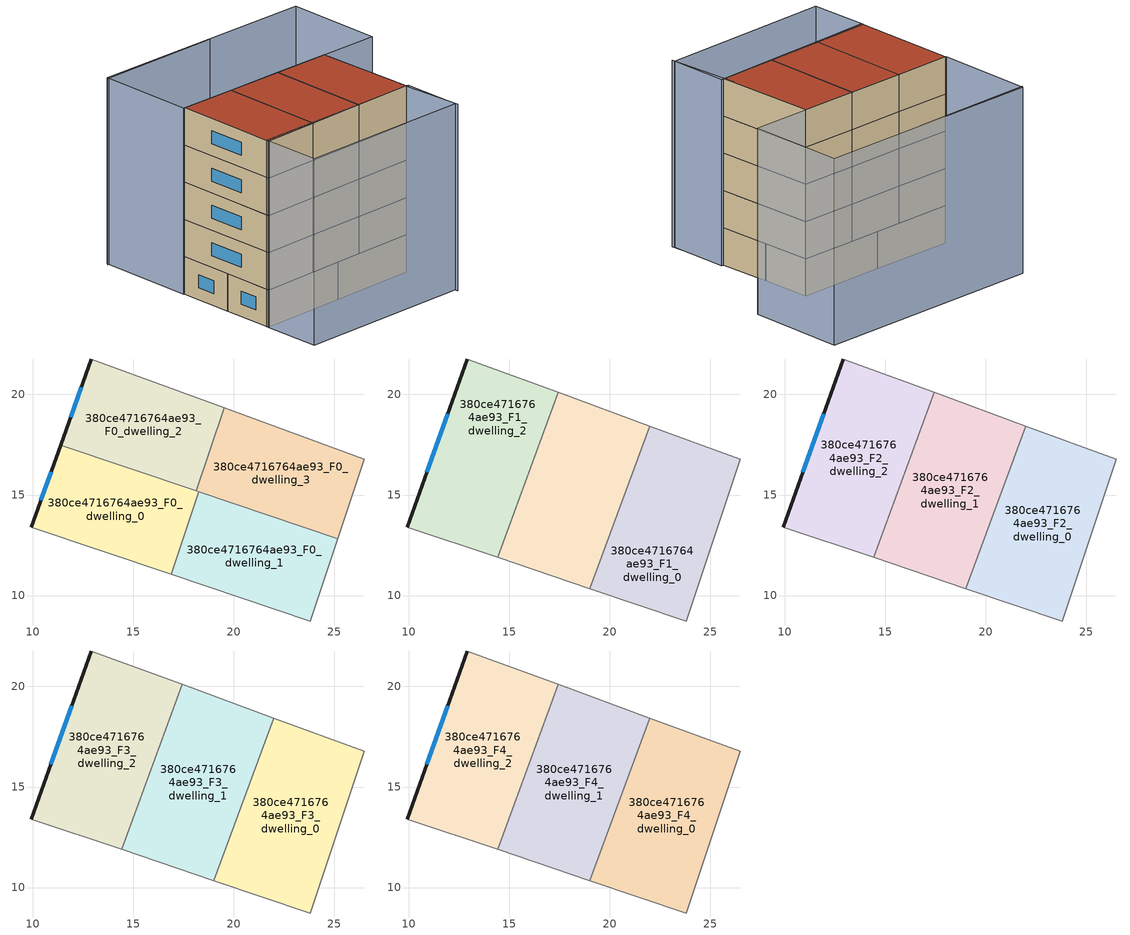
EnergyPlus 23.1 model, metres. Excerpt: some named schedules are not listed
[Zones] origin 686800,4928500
380ce4716764ae93_F0_dwelling_0
 floor ground (EU_floor_Construction): 18.27,15.16 16.89,11.07 9.95,13.41 11.4,17.48 z0
 wall outside (EU_wall_Construction): 11.4,17.48 9.95,13.41 z0:3
 wall adiabatic (EU_wall_Construction): 9.95,13.41 16.89,11.07 z0:3
 wall to 380ce4716764ae93_F0_dwelling_1 (EU_wall_Construction): 16.89,11.07 18.27,15.16 z0:3
 wall to 380ce4716764ae93_F0_dwelling_2 (EU_wall_Construction): 18.14,15.21 11.4,17.48 z0:3
 wall to 380ce4716764ae93_F0_dwelling_3 (EU_wall_Construction): 18.27,15.16 18.14,15.21 z0:3
 window (EU_Window_Construction): 10.93,16.15 10.42,14.73 z0.98:2.02
380ce4716764ae93_F0_dwelling_1
 floor ground (EU_floor_Construction): 25.17,12.84 23.81,8.74 16.89,11.07 18.27,15.16 z0
 wall adiabatic (EU_wall_Construction): 16.89,11.07 23.81,8.74 25.17,12.84 z0:3
 wall to 380ce4716764ae93_F0_dwelling_3 (EU_wall_Construction): 25.17,12.84 18.27,15.16 z0:3
380ce4716764ae93_F0_dwelling_2
 floor ground (EU_floor_Construction): 19.54,19.33 18.14,15.21 11.4,17.48 12.93,21.76 z0
 wall outside (EU_wall_Construction): 12.93,21.76 11.4,17.48 z0:3
 wall adiabatic (EU_wall_Construction): 19.54,19.33 12.93,21.76 z0:3
 wall to 380ce4716764ae93_F0_dwelling_3 (EU_wall_Construction): 18.14,15.21 19.54,19.33 z0:3
 window (EU_Window_Construction): 12.43,20.37 11.9,18.87 z0.98:2.02
380ce4716764ae93_F0_dwelling_3
 floor ground (EU_floor_Construction): 26.49,16.77 25.17,12.84 18.14,15.21 19.54,19.33 z0
 wall adiabatic (EU_wall_Construction): 25.17,12.84 26.49,16.77 19.54,19.33 z0:3
380ce4716764ae93_F1_dwelling_0
 floor to 380ce4716764ae93_F0_dwelling_1 (EU_floor_Construction): 25.17,12.84 23.81,8.74 19.02,10.35 20.51,14.41 z3
 floor to 380ce4716764ae93_F0_dwelling_3 (EU_floor_Construction): 26.49,16.77 25.17,12.84 20.51,14.41 21.99,18.43 z3
 wall adiabatic (EU_wall_Construction): 19.02,10.35 23.81,8.74 26.49,16.77 21.99,18.43 z3:6
 wall to 380ce4716764ae93_F1_dwelling_1 (EU_wall_Construction): 21.99,18.43 19.02,10.35 z3:6
380ce4716764ae93_F1_dwelling_1
 floor to 380ce4716764ae93_F0_dwelling_3 (EU_floor_Construction): 21.99,18.43 20.51,14.41 18.14,15.21 19.54,19.33 z3
 floor to 380ce4716764ae93_F0_dwelling_0 (EU_floor_Construction): 18.27,15.16 16.89,11.07 14.43,11.9 15.92,15.95 z3
 floor to 380ce4716764ae93_F0_dwelling_2 (EU_floor_Construction): 19.54,19.33 18.14,15.21 15.92,15.95 17.45,20.1 z3
 floor to 380ce4716764ae93_F0_dwelling_1 (EU_floor_Construction): 20.51,14.41 19.02,10.35 16.89,11.07 18.27,15.16 z3
 wall adiabatic (EU_wall_Construction): 14.43,11.9 19.02,10.35 / 21.99,18.43 17.45,20.1 z3:6
 wall to 380ce4716764ae93_F1_dwelling_2 (EU_wall_Construction): 17.45,20.1 14.43,11.9 z3:6
380ce4716764ae93_F1_dwelling_2
 floor to 380ce4716764ae93_F0_dwelling_2 (EU_floor_Construction): 17.45,20.1 15.92,15.95 11.4,17.48 12.93,21.76 z3
 floor to 380ce4716764ae93_F0_dwelling_0 (EU_floor_Construction): 15.92,15.95 14.43,11.9 9.95,13.41 11.4,17.48 z3
 wall outside (EU_wall_Construction): 12.93,21.76 9.95,13.41 z3:6
 wall adiabatic (EU_wall_Construction): 9.95,13.41 14.43,11.9 / 17.45,20.1 12.93,21.76 z3:6
 window (EU_Window_Construction): 11.96,19.05 10.92,16.12 z3.98:5.02
380ce4716764ae93_F2_dwelling_0
 floor to 380ce4716764ae93_F1_dwelling_0 (EU_floor_Construction): 26.49,16.77 23.81,8.74 19.02,10.35 21.99,18.43 z6
 wall adiabatic (EU_wall_Construction): 19.02,10.35 23.81,8.74 26.49,16.77 21.99,18.43 z6:9
 wall to 380ce4716764ae93_F2_dwelling_1 (EU_wall_Construction): 21.99,18.43 19.02,10.35 z6:9
380ce4716764ae93_F2_dwelling_1
 floor to 380ce4716764ae93_F1_dwelling_1 (EU_floor_Construction): 21.99,18.43 19.02,10.35 14.43,11.9 17.45,20.1 z6
 wall adiabatic (EU_wall_Construction): 14.43,11.9 19.02,10.35 / 21.99,18.43 17.45,20.1 z6:9
 wall to 380ce4716764ae93_F2_dwelling_2 (EU_wall_Construction): 17.45,20.1 14.43,11.9 z6:9
380ce4716764ae93_F2_dwelling_2
 floor to 380ce4716764ae93_F1_dwelling_2 (EU_floor_Construction): 17.45,20.1 14.43,11.9 9.95,13.41 12.93,21.76 z6
 wall outside (EU_wall_Construction): 12.93,21.76 9.95,13.41 z6:9
 wall adiabatic (EU_wall_Construction): 9.95,13.41 14.43,11.9 / 17.45,20.1 12.93,21.76 z6:9
 window (EU_Window_Construction): 11.96,19.05 10.92,16.12 z6.98:8.02
380ce4716764ae93_F3_dwelling_0
 floor to 380ce4716764ae93_F2_dwelling_0 (EU_floor_Construction): 26.49,16.77 23.81,8.74 19.02,10.35 21.99,18.43 z9
 wall adiabatic (EU_wall_Construction): 19.02,10.35 23.81,8.74 26.49,16.77 21.99,18.43 z9:12
 wall to 380ce4716764ae93_F3_dwelling_1 (EU_wall_Construction): 21.99,18.43 19.02,10.35 z9:12
380ce4716764ae93_F3_dwelling_1
 floor to 380ce4716764ae93_F2_dwelling_1 (EU_floor_Construction): 21.99,18.43 19.02,10.35 14.43,11.9 17.45,20.1 z9
 wall adiabatic (EU_wall_Construction): 14.43,11.9 19.02,10.35 / 21.99,18.43 17.45,20.1 z9:12
 wall to 380ce4716764ae93_F3_dwelling_2 (EU_wall_Construction): 17.45,20.1 14.43,11.9 z9:12
380ce4716764ae93_F3_dwelling_2
 floor to 380ce4716764ae93_F2_dwelling_2 (EU_floor_Construction): 17.45,20.1 14.43,11.9 9.95,13.41 12.93,21.76 z9
 wall outside (EU_wall_Construction): 12.93,21.76 9.95,13.41 z9:12
 wall adiabatic (EU_wall_Construction): 9.95,13.41 14.43,11.9 / 17.45,20.1 12.93,21.76 z9:12
 window (EU_Window_Construction): 11.96,19.05 10.92,16.12 z9.98:11.02
380ce4716764ae93_F4_dwelling_0
 floor to 380ce4716764ae93_F3_dwelling_0 (EU_floor_Construction): 26.49,16.77 23.81,8.74 19.02,10.35 21.99,18.43 z12
 wall adiabatic (EU_wall_Construction): 19.02,10.35 23.81,8.74 26.49,16.77 21.99,18.43 z12:15
 wall to 380ce4716764ae93_F4_dwelling_1 (EU_wall_Construction): 21.99,18.43 19.02,10.35 z12:15
 roof outside (EU_roof_Construction): 23.81,8.74 26.49,16.77 21.99,18.43 19.02,10.35 z15
380ce4716764ae93_F4_dwelling_1
 floor to 380ce4716764ae93_F3_dwelling_1 (EU_floor_Construction): 21.99,18.43 19.02,10.35 14.43,11.9 17.45,20.1 z12
 wall adiabatic (EU_wall_Construction): 14.43,11.9 19.02,10.35 / 21.99,18.43 17.45,20.1 z12:15
 wall to 380ce4716764ae93_F4_dwelling_2 (EU_wall_Construction): 17.45,20.1 14.43,11.9 z12:15
 roof outside (EU_roof_Construction): 19.02,10.35 21.99,18.43 17.45,20.1 14.43,11.9 z15
380ce4716764ae93_F4_dwelling_2
 floor to 380ce4716764ae93_F3_dwelling_2 (EU_floor_Construction): 17.45,20.1 14.43,11.9 9.95,13.41 12.93,21.76 z12
 wall outside (EU_wall_Construction): 12.93,21.76 9.95,13.41 z12:15
 wall adiabatic (EU_wall_Construction): 9.95,13.41 14.43,11.9 / 17.45,20.1 12.93,21.76 z12:15
 window (EU_Window_Construction): 11.96,19.05 10.92,16.12 z12.98:14.02
 roof outside (EU_roof_Construction): 14.43,11.9 17.45,20.1 12.93,21.76 9.95,13.41 z15
shading: 22.26,3.77 24.01,9.64 / 23.79,8.69 26.43,16.79 / 25.52,25.71 15.49,29.31 / 22.33,4 8.36,8.93 / 8.36,8.93 10.01,13.6 / 10.01,13.6 23.98,8.67 / 23.98,8.67 22.33,4 / 31.16,15.05 12.85,21.79 / 12.85,21.79 15.66,29.42 / 15.66,29.42 33.97,22.69 / 33.97,22.69 31.16,15.05 z0:15
[Building]
EU S2 Campaign: North Axis=0; Terrain=City; Solar Distribution=FullExterior
[Site:Location]
Bologna: Latitude=44.5; Longitude=11.25; Time Zone=1; Elevation=37
[SizingPeriod:WeatherFileDays]
AnnualSizingPeriod: Begin Month=1; Begin Day of Month=1; End Month=12; End Day of Month=31; Day of Week for Start Day=Monday; Use Weather File Daylight Saving Period=No; Use Weather File Rain and Snow Indicators=No
[MATERIAL]
EU_InternalMass_Material: Roughness=MediumRough; Thickness=0.1; Conductivity=1; Density=1800; Specific Heat=900; Thermal Absorptance=0.9; Solar Absorptance=0.7; Visible Absorptance=0.7
[MATERIAL:NOMASS] Roughness=MediumRough; Thermal Absorptance=0.9; Solar Absorptance=0.7; Visible Absorptance=0.7
Name | Thermal Resistance
EU_wall_NoMass | 0.905828
EU_roof_NoMass | 0.37593
EU_floor_NoMass | 0.67114
[WINDOWMATERIAL:SIMPLEGLAZINGSYSTEM]
EU_Window_SimpleGlazing: UFactor=4.52486; Solar Heat Gain Coefficient=0.85; Visible Transmittance=0.85
[CONSTRUCTION]
EU_wall_Construction: EU_wall_NoMass
EU_roof_Construction: EU_roof_NoMass
EU_floor_Construction: EU_floor_NoMass
EU_InternalMass_Construction: EU_InternalMass_Material
EU_Window_Construction: EU_Window_SimpleGlazing
[ZONE] Type=1; Multiplier=1; Ceiling Height=autocalculate; Floor Area=autocalculate; Part of Total Floor Area=Yes
Name | Volume
380ce4716764ae93_F0_dwelling_0 | 94.5593
380ce4716764ae93_F1_dwelling_0; 380ce4716764ae93_F2_dwelling_0; 380ce4716764ae93_F3_dwelling_0; 380ce4716764ae93_F4_dwelling_0 | 126.068
380ce4716764ae93_F0_dwelling_1 | 94.5557
380ce4716764ae93_F1_dwelling_1; 380ce4716764ae93_F2_dwelling_1; 380ce4716764ae93_F3_dwelling_1; 380ce4716764ae93_F4_dwelling_1 | 126.077
380ce4716764ae93_F0_dwelling_2 | 94.5542
380ce4716764ae93_F1_dwelling_2; 380ce4716764ae93_F2_dwelling_2; 380ce4716764ae93_F3_dwelling_2; 380ce4716764ae93_F4_dwelling_2 | 126.083
380ce4716764ae93_F0_dwelling_3 | 94.5535
[INTERNALMASS] Construction=EU_InternalMass_Construction
Name | Zone or ZoneList | Surface Area
380ce4716764ae93_F0_dwelling_0_EU_InternalMass | 380ce4716764ae93_F0_dwelling_0 | 31.5197
380ce4716764ae93_F0_dwelling_1_EU_InternalMass | 380ce4716764ae93_F0_dwelling_1 | 31.5182
380ce4716764ae93_F0_dwelling_2_EU_InternalMass | 380ce4716764ae93_F0_dwelling_2 | 31.5182
380ce4716764ae93_F0_dwelling_3_EU_InternalMass | 380ce4716764ae93_F0_dwelling_3 | 31.5177
380ce4716764ae93_F1_dwelling_0_EU_InternalMass | 380ce4716764ae93_F1_dwelling_0 | 42.0228
380ce4716764ae93_F1_dwelling_1_EU_InternalMass | 380ce4716764ae93_F1_dwelling_1 | 42.0254
380ce4716764ae93_F1_dwelling_2_EU_InternalMass | 380ce4716764ae93_F1_dwelling_2 | 42.0278
380ce4716764ae93_F2_dwelling_0_EU_InternalMass | 380ce4716764ae93_F2_dwelling_0 | 42.0228
380ce4716764ae93_F2_dwelling_1_EU_InternalMass | 380ce4716764ae93_F2_dwelling_1 | 42.0254
380ce4716764ae93_F2_dwelling_2_EU_InternalMass | 380ce4716764ae93_F2_dwelling_2 | 42.0278
380ce4716764ae93_F3_dwelling_0_EU_InternalMass | 380ce4716764ae93_F3_dwelling_0 | 42.0228
380ce4716764ae93_F3_dwelling_1_EU_InternalMass | 380ce4716764ae93_F3_dwelling_1 | 42.0254
380ce4716764ae93_F3_dwelling_2_EU_InternalMass | 380ce4716764ae93_F3_dwelling_2 | 42.0278
380ce4716764ae93_F4_dwelling_0_EU_InternalMass | 380ce4716764ae93_F4_dwelling_0 | 42.0228
380ce4716764ae93_F4_dwelling_1_EU_InternalMass | 380ce4716764ae93_F4_dwelling_1 | 42.0254
380ce4716764ae93_F4_dwelling_2_EU_InternalMass | 380ce4716764ae93_F4_dwelling_2 | 42.0278
[OTHEREQUIPMENT] Fuel Type=Electricity; Design Level Calculation Method=Watts/Area; Power per Zone Floor Area=1; Fraction Latent=0; Fraction Radiant=0; Fraction Lost=0; Carbon Dioxide Generation Rate=0; EndUse Subcategory=EU_Step8_InternalGains
Name | Zone or ZoneList or Space or SpaceList | Schedule
EU_Step8_InternalGain_380ce4716764ae93_F0_dwelling_0_f000 | 380ce4716764ae93_F0_dwelling_0 | EU_Step8_GainSchedule_380ce4716764ae93_F0_dwelling_0_f000
EU_Step8_InternalGain_380ce4716764ae93_F0_dwelling_1_f000 | 380ce4716764ae93_F0_dwelling_1 | EU_Step8_GainSchedule_380ce4716764ae93_F0_dwelling_1_f000
EU_Step8_InternalGain_380ce4716764ae93_F0_dwelling_2_f000 | 380ce4716764ae93_F0_dwelling_2 | EU_Step8_GainSchedule_380ce4716764ae93_F0_dwelling_2_f000
EU_Step8_InternalGain_380ce4716764ae93_F0_dwelling_3_f000 | 380ce4716764ae93_F0_dwelling_3 | EU_Step8_GainSchedule_380ce4716764ae93_F0_dwelling_3_f000
EU_Step8_InternalGain_380ce4716764ae93_F1_dwelling_0_f000 | 380ce4716764ae93_F1_dwelling_0 | EU_Step8_GainSchedule_380ce4716764ae93_F1_dwelling_0_f000
EU_Step8_InternalGain_380ce4716764ae93_F1_dwelling_1_f000 | 380ce4716764ae93_F1_dwelling_1 | EU_Step8_GainSchedule_380ce4716764ae93_F1_dwelling_1_f000
EU_Step8_InternalGain_380ce4716764ae93_F1_dwelling_2_f000 | 380ce4716764ae93_F1_dwelling_2 | EU_Step8_GainSchedule_380ce4716764ae93_F1_dwelling_2_f000
EU_Step8_InternalGain_380ce4716764ae93_F2_dwelling_0_f000 | 380ce4716764ae93_F2_dwelling_0 | EU_Step8_GainSchedule_380ce4716764ae93_F2_dwelling_0_f000
EU_Step8_InternalGain_380ce4716764ae93_F2_dwelling_1_f000 | 380ce4716764ae93_F2_dwelling_1 | EU_Step8_GainSchedule_380ce4716764ae93_F2_dwelling_1_f000
EU_Step8_InternalGain_380ce4716764ae93_F2_dwelling_2_f000 | 380ce4716764ae93_F2_dwelling_2 | EU_Step8_GainSchedule_380ce4716764ae93_F2_dwelling_2_f000
EU_Step8_InternalGain_380ce4716764ae93_F3_dwelling_0_f000 | 380ce4716764ae93_F3_dwelling_0 | EU_Step8_GainSchedule_380ce4716764ae93_F3_dwelling_0_f000
EU_Step8_InternalGain_380ce4716764ae93_F3_dwelling_1_f000 | 380ce4716764ae93_F3_dwelling_1 | EU_Step8_GainSchedule_380ce4716764ae93_F3_dwelling_1_f000
EU_Step8_InternalGain_380ce4716764ae93_F3_dwelling_2_f000 | 380ce4716764ae93_F3_dwelling_2 | EU_Step8_GainSchedule_380ce4716764ae93_F3_dwelling_2_f000
EU_Step8_InternalGain_380ce4716764ae93_F4_dwelling_0_f000 | 380ce4716764ae93_F4_dwelling_0 | EU_Step8_GainSchedule_380ce4716764ae93_F4_dwelling_0_f000
EU_Step8_InternalGain_380ce4716764ae93_F4_dwelling_1_f000 | 380ce4716764ae93_F4_dwelling_1 | EU_Step8_GainSchedule_380ce4716764ae93_F4_dwelling_1_f000
EU_Step8_InternalGain_380ce4716764ae93_F4_dwelling_2_f000 | 380ce4716764ae93_F4_dwelling_2 | EU_Step8_GainSchedule_380ce4716764ae93_F4_dwelling_2_f000
[ZONEVENTILATION:DESIGNFLOWRATE] Schedule=EU_AlwaysOn; Design Flow Rate Calculation Method=AirChanges/Hour; Air Changes per Hour=0.73129; Ventilation Type=Natural; Fan Pressure Rise=0; Fan Total Efficiency=1; Constant Term Coefficient=1; Temperature Term Coefficient=0; Velocity Term Coefficient=0; Velocity Squared Term Coefficient=0; Minimum Indoor Temperature=-100; Maximum Indoor Temperature=100; Delta Temperature=-100; Minimum Outdoor Temperature=-100; Maximum Outdoor Temperature=100; Maximum Wind Speed=40
Name | Zone or ZoneList or Space or SpaceList
EU_ConstantAir_380ce4716764ae93_F0_dwelling_0 | 380ce4716764ae93_F0_dwelling_0
EU_ConstantAir_380ce4716764ae93_F0_dwelling_1 | 380ce4716764ae93_F0_dwelling_1
EU_ConstantAir_380ce4716764ae93_F0_dwelling_2 | 380ce4716764ae93_F0_dwelling_2
EU_ConstantAir_380ce4716764ae93_F0_dwelling_3 | 380ce4716764ae93_F0_dwelling_3
EU_ConstantAir_380ce4716764ae93_F1_dwelling_0 | 380ce4716764ae93_F1_dwelling_0
EU_ConstantAir_380ce4716764ae93_F1_dwelling_1 | 380ce4716764ae93_F1_dwelling_1
EU_ConstantAir_380ce4716764ae93_F1_dwelling_2 | 380ce4716764ae93_F1_dwelling_2
EU_ConstantAir_380ce4716764ae93_F2_dwelling_0 | 380ce4716764ae93_F2_dwelling_0
EU_ConstantAir_380ce4716764ae93_F2_dwelling_1 | 380ce4716764ae93_F2_dwelling_1
EU_ConstantAir_380ce4716764ae93_F2_dwelling_2 | 380ce4716764ae93_F2_dwelling_2
EU_ConstantAir_380ce4716764ae93_F3_dwelling_0 | 380ce4716764ae93_F3_dwelling_0
EU_ConstantAir_380ce4716764ae93_F3_dwelling_1 | 380ce4716764ae93_F3_dwelling_1
EU_ConstantAir_380ce4716764ae93_F3_dwelling_2 | 380ce4716764ae93_F3_dwelling_2
EU_ConstantAir_380ce4716764ae93_F4_dwelling_0 | 380ce4716764ae93_F4_dwelling_0
EU_ConstantAir_380ce4716764ae93_F4_dwelling_1 | 380ce4716764ae93_F4_dwelling_1
EU_ConstantAir_380ce4716764ae93_F4_dwelling_2 | 380ce4716764ae93_F4_dwelling_2
[HVACTEMPLATE:THERMOSTAT] Constant Heating Setpoint=20; Constant Cooling Setpoint=50
EU_HeatOnly_380ce4716764ae93_F0_dwelling_0; EU_HeatOnly_380ce4716764ae93_F0_dwelling_1; EU_HeatOnly_380ce4716764ae93_F0_dwelling_2; EU_HeatOnly_380ce4716764ae93_F0_dwelling_3; EU_HeatOnly_380ce4716764ae93_F1_dwelling_0; EU_HeatOnly_380ce4716764ae93_F1_dwelling_1; EU_HeatOnly_380ce4716764ae93_F1_dwelling_2; EU_HeatOnly_380ce4716764ae93_F2_dwelling_0; EU_HeatOnly_380ce4716764ae93_F2_dwelling_1; EU_HeatOnly_380ce4716764ae93_F2_dwelling_2; EU_HeatOnly_380ce4716764ae93_F3_dwelling_0; EU_HeatOnly_380ce4716764ae93_F3_dwelling_1; EU_HeatOnly_380ce4716764ae93_F3_dwelling_2; EU_HeatOnly_380ce4716764ae93_F4_dwelling_0; EU_HeatOnly_380ce4716764ae93_F4_dwelling_1; EU_HeatOnly_380ce4716764ae93_F4_dwelling_2
[HVACTEMPLATE:ZONE:IDEALLOADSAIRSYSTEM] System Availability Schedule=EU_AlwaysOn; Maximum Heating Supply Air Temperature=50; Minimum Cooling Supply Air Temperature=13; Maximum Heating Supply Air Humidity Ratio=0.0156; Minimum Cooling Supply Air Humidity Ratio=0.0077; Heating Limit=NoLimit; Cooling Limit=NoLimit; Heating Availability Schedule=EU_AlwaysOn; Cooling Availability Schedule=EU_CoolingOff; Dehumidification Control Type=ConstantSensibleHeatRatio; Cooling Sensible Heat Ratio=0.7; Dehumidification Setpoint=60; Humidification Control Type=None; Humidification Setpoint=30; Outdoor Air Method=None; Outdoor Air Flow Rate per Person=0.00944; Outdoor Air Flow Rate per Zone Floor Area=0; Outdoor Air Flow Rate per Zone=0; Demand Controlled Ventilation Type=None; Outdoor Air Economizer Type=NoEconomizer; Heat Recovery Type=None; Sensible Heat Recovery Effectiveness=0.7; Latent Heat Recovery Effectiveness=0.65
Name | Template Thermostat
380ce4716764ae93_F0_dwelling_0 | EU_HeatOnly_380ce4716764ae93_F0_dwelling_0
380ce4716764ae93_F0_dwelling_1 | EU_HeatOnly_380ce4716764ae93_F0_dwelling_1
380ce4716764ae93_F0_dwelling_2 | EU_HeatOnly_380ce4716764ae93_F0_dwelling_2
380ce4716764ae93_F0_dwelling_3 | EU_HeatOnly_380ce4716764ae93_F0_dwelling_3
380ce4716764ae93_F1_dwelling_0 | EU_HeatOnly_380ce4716764ae93_F1_dwelling_0
380ce4716764ae93_F1_dwelling_1 | EU_HeatOnly_380ce4716764ae93_F1_dwelling_1
380ce4716764ae93_F1_dwelling_2 | EU_HeatOnly_380ce4716764ae93_F1_dwelling_2
380ce4716764ae93_F2_dwelling_0 | EU_HeatOnly_380ce4716764ae93_F2_dwelling_0
380ce4716764ae93_F2_dwelling_1 | EU_HeatOnly_380ce4716764ae93_F2_dwelling_1
380ce4716764ae93_F2_dwelling_2 | EU_HeatOnly_380ce4716764ae93_F2_dwelling_2
380ce4716764ae93_F3_dwelling_0 | EU_HeatOnly_380ce4716764ae93_F3_dwelling_0
380ce4716764ae93_F3_dwelling_1 | EU_HeatOnly_380ce4716764ae93_F3_dwelling_1
380ce4716764ae93_F3_dwelling_2 | EU_HeatOnly_380ce4716764ae93_F3_dwelling_2
380ce4716764ae93_F4_dwelling_0 | EU_HeatOnly_380ce4716764ae93_F4_dwelling_0
380ce4716764ae93_F4_dwelling_1 | EU_HeatOnly_380ce4716764ae93_F4_dwelling_1
380ce4716764ae93_F4_dwelling_2 | EU_HeatOnly_380ce4716764ae93_F4_dwelling_2
[SIZING:ZONE] Zone Cooling Design Supply Air Temperature Input Method=SupplyAirTemperature; Zone Cooling Design Supply Air Temperature=13; Zone Heating Design Supply Air Temperature Input Method=SupplyAirTemperature; Zone Heating Design Supply Air Temperature=50; Zone Cooling Design Supply Air Humidity Ratio=0.008; Zone Heating Design Supply Air Humidity Ratio=0.008; Cooling Design Air Flow Method=DesignDay; Cooling Design Air Flow Rate=0; Cooling Minimum Air Flow per Zone Floor Area=0.000762; Cooling Minimum Air Flow=0; Cooling Minimum Air Flow Fraction=0.2; Heating Design Air Flow Method=DesignDay; Heating Design Air Flow Rate=0; Heating Maximum Air Flow per Zone Floor Area=0.002032; Heating Maximum Air Flow=0.141576; Heating Maximum Air Flow Fraction=0.3; Account for Dedicated Outdoor Air System=No; Dedicated Outdoor Air System Control Strategy=NeutralSupplyAir; Dedicated Outdoor Air Low Setpoint Temperature for Design=autosize; Dedicated Outdoor Air High Setpoint Temperature for Design=autosize; Zone Load Sizing Method=Sensible Load Only No Latent Load; Zone Latent Cooling Design Supply Air Humidity Ratio Input Method=HumidityRatioDifference; Zone Cooling Design Supply Air Humidity Ratio Difference=0.005; Zone Latent Heating Design Supply Air Humidity Ratio Input Method=HumidityRatioDifference; Zone Humidification Design Supply Air Humidity Ratio Difference=0.005
380ce4716764ae93_F0_dwelling_0; 380ce4716764ae93_F0_dwelling_1; 380ce4716764ae93_F0_dwelling_2; 380ce4716764ae93_F0_dwelling_3; 380ce4716764ae93_F1_dwelling_0; 380ce4716764ae93_F1_dwelling_1; 380ce4716764ae93_F1_dwelling_2; 380ce4716764ae93_F2_dwelling_0; 380ce4716764ae93_F2_dwelling_1; 380ce4716764ae93_F2_dwelling_2; 380ce4716764ae93_F3_dwelling_0; 380ce4716764ae93_F3_dwelling_1; 380ce4716764ae93_F3_dwelling_2; 380ce4716764ae93_F4_dwelling_0; 380ce4716764ae93_F4_dwelling_1; 380ce4716764ae93_F4_dwelling_2
